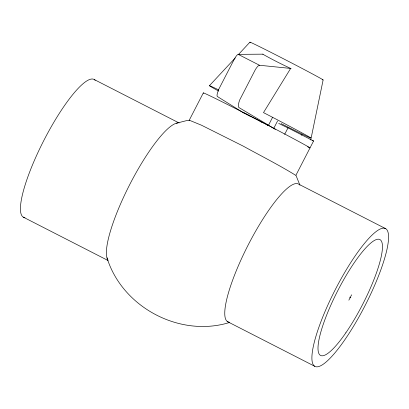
<?xml version="1.0" encoding="UTF-8"?>
<svg xmlns="http://www.w3.org/2000/svg" width="409" height="409" viewBox="0 0 409 409"><rect width="100%" height="100%" fill="white"/><g stroke="black" fill="none" stroke-linecap="round" stroke-linejoin="round"><path stroke-width="0.61" d="M311.111 138.181L323.125 79.949M189.51 120.543L189.178 120.333L203.324 92.92M275.339 129.387L268.514 125.205L272.552 117.378M273.739 128.385L277.537 121.023M284.664 134.331L287.992 127.889L313.58 140.982L295.85 175.405C279.01 165.016 260.635 155.711 243.069 146.044L201.509 125.226L189.469 120.282L186.57 120.624L176.448 123.216M301.423 135.282L302.006 134.157M348.851 300.165L351.612 294.812M209.408 85.706L235.267 57.925M238.283 54.683L249.919 42.178M229.582 322.471C179.97 337.885 122.342 307.41 106.989 257.788M189.178 120.333L189.469 120.282M243.897 113.068L217.348 96.509A12.459 2.311 -62.9 0 1 218.774 89.234L234.449 58.86A7.889 1.483 -63 0 1 238.186 54.356L263.043 54.157M238.186 54.356L259.505 65.261L291.136 68.477M313.58 140.982L313.335 140.952A60.026 0.941 27.3 0 1 312.476 140.619M268.289 125.471L268.871 125.711L244.061 112.884L244.321 113.083M287.992 127.889L286.228 127.087A31.938 0.501 27.3 0 1 279.311 123.707L278.723 123.411M266.903 124.817L267.829 125.251M281.055 123.595L285.789 125.992A57.224 0.9 27.3 0 0 309.976 137.383A57.224 0.9 27.3 0 0 265.456 113.62L263.493 112.603L290.651 68.426L287.905 67.148A41.176 3.891 25.9 0 1 264.971 55.414L262.767 54.162M260.098 121.401L261.622 122.179M307.706 146.795L310.012 147.966A60.026 0.941 27.3 0 0 253.754 117.879A60.026 0.941 27.3 0 0 203.631 93.191M94.269 79.556L179.101 122.966M385.738 228.703A77.419 16.887 -62.9 0 0 319.956 324.26A77.419 16.887 -62.9 0 0 345.007 339.506A77.419 16.887 -62.9 0 0 385.738 228.703L298.596 184.111A77.419 16.887 -62.9 0 0 246.791 247.711A77.419 16.887 -62.9 0 0 229.296 322.231M23.262 217.133L108.094 260.538M227.588 321.689L314.731 366.275M247.747 114.97L249.725 116.023M245.41 113.702L247.256 114.709M268.514 125.205L238.938 107.552A12.459 3.124 -62.9 0 1 239.71 99.949L255.39 69.571A7.889 1.958 -62.8 0 1 259.505 65.261M349.669 297.149L350.794 297.834M296.034 175.558L299.935 185.17M218.677 91.069A57.224 0.9 27.3 0 1 218.539 89.837M250.737 42.756A41.186 0.649 27.3 0 1 286.433 60.292A41.186 0.649 27.3 0 1 322.343 79.694M24.969 217.675A77.419 16.887 -62.9 0 1 43.686 140.747A77.419 16.887 -62.9 0 1 95.195 80.338M107.904 259.822A77.419 16.887 -62.9 0 1 129.341 185.333A77.419 16.887 -62.9 0 1 177.532 123.012M311.044 139.985A60.026 0.941 27.3 0 1 310.119 139.561M345.84 332.808A65.077 14.192 -62.9 0 0 380.079 239.669A65.077 14.192 -62.9 0 0 324.782 319.991A65.077 14.192 -62.9 0 0 345.84 332.808"/></g></svg>
